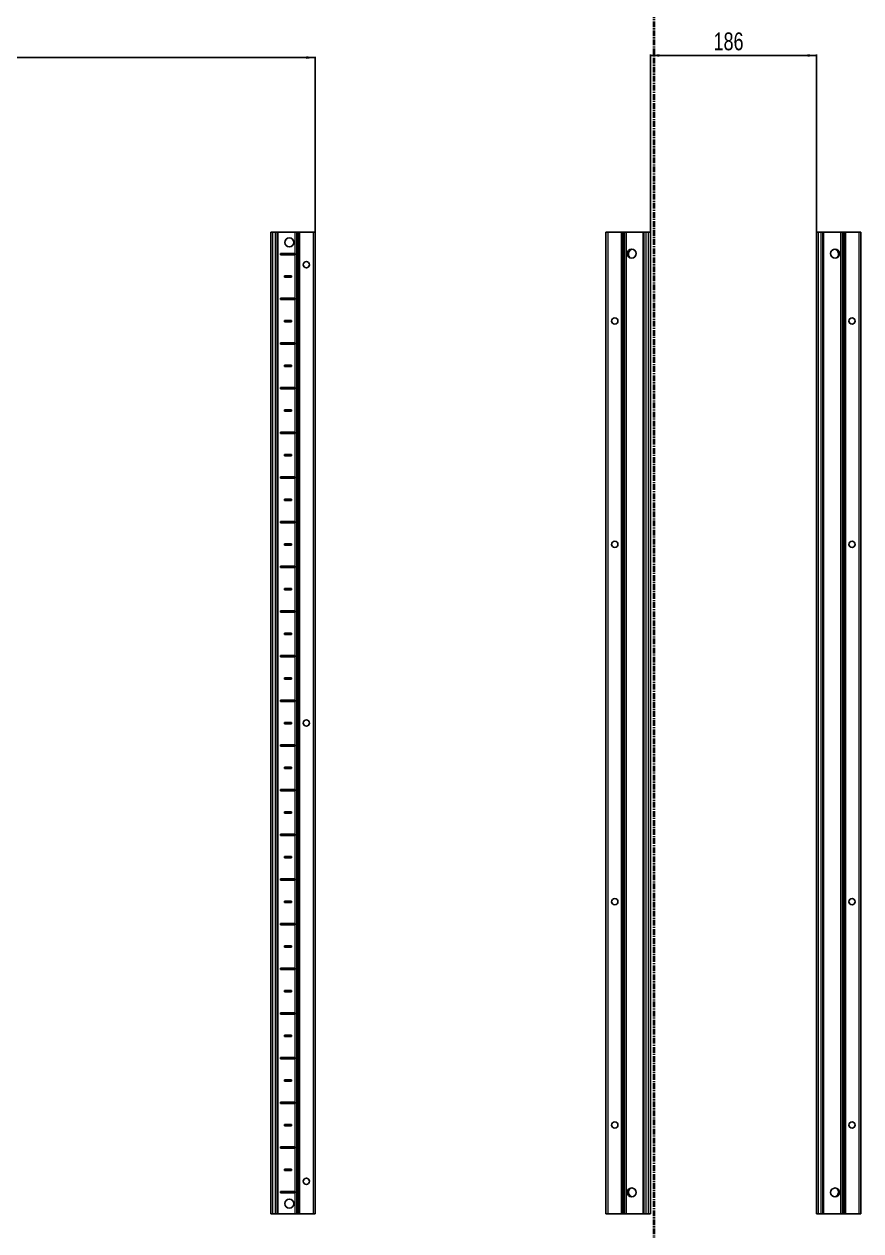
# Model space of a CAD drawing. Header units: millimetres. Extents: x -199 to 3451, y -1547 to 1507.
# Drawn here: x 738 to 1674, y -871 to 480 of the extents above; entities that cross this region are included whole.
import ezdxf

# ---------------------------------------------------------------- set-up
doc = ezdxf.new("R2010")
doc.units = ezdxf.units.MM
doc.linetypes.add('CENTER', pattern=[10.16, 6.35, -1.27, 1.27, -1.27])
doc.layers.add('FORMAT', color=7, linetype='Continuous')
doc.styles.add('SLDTEXTSTYLE0', font='TXT', dxfattribs={"width": 0.75})
doc.dimstyles.new('SLDDIMSTYLE0', dxfattribs={"dimtxt": 20, "dimasz": 10, "dimexe": 0, "dimexo": 0.0625, "dimgap": 5, "dimtad": 2, "dimdec": 1, "dimrnd": 1e-09, "dimzin": 12, "dimdsep": 46, "dimtxsty": 'SLDTEXTSTYLE0', "dimsah": 1, "dimcen": 0.09, "dimadec": 0, "dimazin": 3, "dimtfac": 1, "dimtofl": 0, "dimtmove": 0, "dimatfit": 3, "dimfxl": 0, "dimfrac": 2, "dimtolj": 1, "dimtzin": 12, "dimarcsym": 0})

# ---------------------------------------------------------------- blocks, each defined once
blk = doc.blocks.new('_D_1')
at = {"layer": 'FORMAT'}
for p, q in [((64, 247.2), (64, 443.6)), ((64, 442.6), (1063.4, 442.6)), ((1063.4, 247.2), (1063.4, 443.6))]:
    blk.add_line(p, q, dxfattribs=at)
for points in [[(64, 442.6), (74, 441.1), (74, 444.2)], [(1063.4, 442.6), (1053.4, 444.2), (1053.4, 441.1)]]:
    blk.add_solid(points, dxfattribs=at)
at = {"layer": 'FORMAT', "insert": (530.4, 468.4), "char_height": 20, "attachment_point": 1, "style": 'SLDTEXTSTYLE0'}
blk.add_mtext('999,4', dxfattribs=at)
blk = doc.blocks.new('_D_4')
at = {"layer": 'FORMAT'}
for p, q in [((1438.7, 247.2), (1438.7, 446)), ((1624.7, 247.2), (1624.7, 446)), ((1438.7, 445), (1624.7, 445))]:
    blk.add_line(p, q, dxfattribs=at)
for points in [[(1438.7, 445), (1448.7, 443.5), (1448.7, 446.5)], [(1624.7, 445), (1614.7, 446.5), (1614.7, 443.5)]]:
    blk.add_solid(points, dxfattribs=at)
at = {"layer": 'FORMAT', "insert": (1509.5, 470.8), "char_height": 20, "attachment_point": 1, "style": 'SLDTEXTSTYLE0'}
blk.add_mtext('186', dxfattribs=at)

msp = doc.modelspace()

# ---------------------------------------------------------------- linework, layer by layer
at = {"color": 7, "linetype": 'CENTER', "lineweight": 35}
msp.add_line((1442.38, 1499.09), (1442.38, -1103.67), dxfattribs=at)
at = {"color": 7, "linetype": 'Continuous', "lineweight": 25}
for p, q in [((1013.68, -851.79), (1013.68, 247.21)), ((1013.68, 247.21), (1015.68, 247.21)), ((1015.68, 247.21), (1018.88, 247.21)), ((1018.88, 247.21), (1020.88, 247.21)), ((1020.88, 247.21), (1020.88, -851.79)), ((1020.88, 247.21), (1021.53, 247.21)), ((1021.53, 247.21), (1040.93, 247.21)), ((1040.93, 247.21), (1042.34, 247.21)), ((1042.34, 247.21), (1043.55, 247.21)), ((1043.55, 247.21), (1043.55, -851.79)), ((1043.55, 247.21), (1043.58, 247.21)), ((1043.58, 247.21), (1043.58, -851.79)), ((1043.58, 247.21), (1044.79, 247.21)), ((1044.79, 247.21), (1045.38, 247.21)), ((1045.38, 247.21), (1045.38, -851.79)), ((1045.38, 247.21), (1046.03, 247.21)), ((1046.03, 247.21), (1061.38, 247.21)), ((1061.38, 247.21), (1063.38, 247.21)), ((1063.38, 247.21), (1063.38, -851.79)), ((1388.95, -851.79), (1388.95, 247.21)), ((1388.95, 247.21), (1390.95, 247.21)), ((1390.95, 247.21), (1406.3, 247.21)), ((1406.3, 247.21), (1406.95, 247.21)), ((1406.95, 223.46), (1406.95, 247.21)), ((1406.95, 247.21), (1407.54, 247.21)), ((1407.54, 247.21), (1408.74, 247.21)), ((1408.74, 247.21), (1408.74, -851.79)), ((1408.74, 247.21), (1408.78, 247.21)), ((1408.78, 247.21), (1408.78, -851.79)), ((1408.78, 247.21), (1409.99, 247.21)), ((1409.99, 247.21), (1411.4, 247.21)), ((1411.4, 247.21), (1430.8, 247.21)), ((1430.8, 247.21), (1431.45, 247.21)), ((1431.45, -851.79), (1431.45, 247.21)), ((1431.45, 247.21), (1433.45, 247.21)), ((1433.45, 247.21), (1436.65, 247.21)), ((1436.65, 247.21), (1438.65, 247.21)), ((1438.65, 247.21), (1438.65, -851.79)), ((1624.65, -851.79), (1624.65, 247.21)), ((1624.65, 247.21), (1626.65, 247.21)), ((1629.85, 247.21), (1626.65, 247.21)), ((1629.85, 247.21), (1631.85, 247.21)), ((1631.85, 247.21), (1631.85, -851.79)), ((1631.85, 247.21), (1632.5, 247.21)), ((1651.91, 247.21), (1632.5, 247.21)), ((1651.91, 247.21), (1653.32, 247.21)), ((1654.53, 247.21), (1653.32, 247.21)), ((1654.53, -851.79), (1654.53, 247.21)), ((1654.56, 247.21), (1654.53, 247.21)), ((1654.56, -851.79), (1654.56, 247.21)), ((1655.77, 247.21), (1654.56, 247.21)), ((1655.77, 247.21), (1656.35, 247.21)), ((1656.35, 247.21), (1656.35, 223.46)), ((1656.35, 247.21), (1657, 247.21)), ((1672.35, 247.21), (1657, 247.21)), ((1672.35, 247.21), (1674.35, 247.21)), ((1674.35, 247.21), (1674.35, -851.79)), ((1040.93, 223.46), (1024.53, 223.46)), ((1024.53, 223.46), (1024.53, 221.96)), ((1025.28, 222.71), (1024.53, 223.46)), ((1025.28, 222.71), (1024.53, 221.96)), ((1024.53, 221.96), (1040.93, 221.96)), ((1025.28, 222.71), (1040.78, 222.71)), ((1040.78, 222.71), (1041.42, 223.35)), ((1040.78, 222.71), (1041.42, 222.06)), ((1041.42, 222.06), (1041.42, 223.35)), ((1407.01, 223.35), (1406.95, 223.46)), ((1406.95, 223.46), (1406.95, 221.96)), ((1406.95, 221.96), (1407.01, 222.06)), ((1406.95, 173.46), (1406.95, 221.96)), ((1407.01, 222.06), (1407.01, 223.35)), ((1417, 227.73), (1417, 228.14)), ((1646.3, 228.14), (1646.3, 227.73)), ((1656.35, 223.46), (1656.29, 223.35)), ((1656.29, 223.35), (1656.29, 222.06)), ((1656.29, 222.06), (1656.35, 221.96)), ((1656.35, 221.96), (1656.35, 223.46)), ((1656.35, 221.96), (1656.35, 173.46)), ((1037.03, 198.46), (1029.03, 198.46)), ((1029.03, 198.46), (1029.03, 196.96)), ((1029.78, 197.71), (1029.03, 198.46)), ((1029.78, 197.71), (1029.03, 196.96)), ((1029.03, 196.96), (1037.03, 196.96)), ((1029.78, 197.71), (1036.28, 197.71)), ((1036.28, 197.71), (1037.03, 198.46)), ((1036.28, 197.71), (1037.03, 196.96)), ((1037.03, 196.96), (1037.03, 198.46)), ((1040.93, 173.46), (1024.53, 173.46)), ((1024.53, 173.46), (1024.53, 171.96)), ((1025.28, 172.71), (1024.53, 173.46)), ((1025.28, 172.71), (1024.53, 171.96)), ((1024.53, 171.96), (1040.93, 171.96)), ((1025.28, 172.71), (1040.78, 172.71)), ((1040.78, 172.71), (1041.42, 173.35)), ((1040.78, 172.71), (1041.42, 172.06)), ((1041.42, 172.06), (1041.42, 173.35)), ((1407.01, 173.35), (1406.95, 173.46)), ((1406.95, 173.46), (1406.95, 171.96)), ((1406.95, 171.96), (1407.01, 172.06)), ((1406.95, 123.46), (1406.95, 171.96)), ((1407.01, 172.06), (1407.01, 173.35)), ((1656.35, 173.46), (1656.29, 173.35)), ((1656.29, 173.35), (1656.29, 172.06)), ((1656.29, 172.06), (1656.35, 171.96)), ((1656.35, 171.96), (1656.35, 173.46)), ((1656.35, 171.96), (1656.35, 123.46)), ((1037.03, 148.46), (1029.03, 148.46)), ((1029.03, 148.46), (1029.03, 146.96)), ((1029.78, 147.71), (1029.03, 148.46)), ((1029.78, 147.71), (1029.03, 146.96)), ((1029.03, 146.96), (1037.03, 146.96)), ((1029.78, 147.71), (1036.28, 147.71)), ((1036.28, 147.71), (1037.03, 148.46)), ((1036.28, 147.71), (1037.03, 146.96)), ((1037.03, 146.96), (1037.03, 148.46)), ((1040.93, 123.46), (1024.53, 123.46)), ((1024.53, 123.46), (1024.53, 121.96)), ((1025.28, 122.71), (1024.53, 123.46)), ((1025.28, 122.71), (1024.53, 121.96)), ((1024.53, 121.96), (1040.93, 121.96)), ((1025.28, 122.71), (1040.78, 122.71)), ((1040.78, 122.71), (1041.42, 123.35)), ((1040.78, 122.71), (1041.42, 122.06)), ((1041.42, 122.06), (1041.42, 123.35)), ((1407.01, 123.35), (1406.95, 123.46)), ((1406.95, 123.46), (1406.95, 121.96)), ((1406.95, 121.96), (1407.01, 122.06)), ((1406.95, 73.46), (1406.95, 121.96)), ((1407.01, 122.06), (1407.01, 123.35)), ((1656.35, 123.46), (1656.29, 123.35)), ((1656.29, 123.35), (1656.29, 122.06)), ((1656.29, 122.06), (1656.35, 121.96)), ((1656.35, 121.96), (1656.35, 123.46)), ((1656.35, 121.96), (1656.35, 73.46)), ((1037.03, 98.46), (1029.03, 98.46)), ((1029.03, 98.46), (1029.03, 96.96)), ((1029.78, 97.71), (1029.03, 98.46)), ((1029.78, 97.71), (1029.03, 96.96)), ((1029.03, 96.96), (1037.03, 96.96)), ((1029.78, 97.71), (1036.28, 97.71)), ((1036.28, 97.71), (1037.03, 98.46)), ((1036.28, 97.71), (1037.03, 96.96)), ((1037.03, 96.96), (1037.03, 98.46)), ((1040.93, 73.46), (1024.53, 73.46)), ((1024.53, 73.46), (1024.53, 71.96)), ((1025.28, 72.71), (1024.53, 73.46)), ((1025.28, 72.71), (1024.53, 71.96)), ((1024.53, 71.96), (1040.93, 71.96)), ((1025.28, 72.71), (1040.78, 72.71)), ((1040.78, 72.71), (1041.42, 73.35)), ((1040.78, 72.71), (1041.42, 72.06)), ((1041.42, 72.06), (1041.42, 73.35)), ((1407.01, 73.35), (1406.95, 73.46)), ((1406.95, 73.46), (1406.95, 71.96)), ((1406.95, 71.96), (1407.01, 72.06)), ((1406.95, 23.46), (1406.95, 71.96)), ((1407.01, 72.06), (1407.01, 73.35)), ((1656.35, 73.46), (1656.29, 73.35)), ((1656.29, 73.35), (1656.29, 72.06)), ((1656.29, 72.06), (1656.35, 71.96)), ((1656.35, 71.96), (1656.35, 73.46)), ((1656.35, 71.96), (1656.35, 23.46)), ((1037.03, 48.46), (1029.03, 48.46)), ((1029.03, 48.46), (1029.03, 46.96)), ((1029.78, 47.71), (1029.03, 48.46)), ((1029.78, 47.71), (1029.03, 46.96)), ((1029.03, 46.96), (1037.03, 46.96)), ((1029.78, 47.71), (1036.28, 47.71)), ((1036.28, 47.71), (1037.03, 48.46)), ((1036.28, 47.71), (1037.03, 46.96)), ((1037.03, 46.96), (1037.03, 48.46)), ((1040.93, 23.46), (1024.53, 23.46)), ((1024.53, 23.46), (1024.53, 21.96)), ((1025.28, 22.71), (1024.53, 23.46)), ((1025.28, 22.71), (1024.53, 21.96)), ((1024.53, 21.96), (1040.93, 21.96)), ((1025.28, 22.71), (1040.78, 22.71)), ((1040.78, 22.71), (1041.42, 23.35)), ((1040.78, 22.71), (1041.42, 22.06)), ((1041.42, 22.06), (1041.42, 23.35)), ((1407.01, 23.35), (1406.95, 23.46)), ((1406.95, 23.46), (1406.95, 21.96)), ((1406.95, 21.96), (1407.01, 22.06)), ((1406.95, -26.54), (1406.95, 21.96)), ((1407.01, 22.06), (1407.01, 23.35)), ((1656.35, 23.46), (1656.29, 23.35)), ((1656.29, 23.35), (1656.29, 22.06)), ((1656.29, 22.06), (1656.35, 21.96)), ((1656.35, 21.96), (1656.35, 23.46)), ((1656.35, 21.96), (1656.35, -26.54)), ((1037.03, -1.54), (1029.03, -1.54)), ((1029.03, -1.54), (1029.03, -3.04)), ((1029.78, -2.29), (1029.03, -1.54)), ((1029.78, -2.29), (1029.03, -3.04)), ((1029.03, -3.04), (1037.03, -3.04)), ((1029.78, -2.29), (1036.28, -2.29)), ((1036.28, -2.29), (1037.03, -1.54)), ((1036.28, -2.29), (1037.03, -3.04)), ((1037.03, -3.04), (1037.03, -1.54)), ((1040.93, -26.54), (1024.53, -26.54)), ((1024.53, -26.54), (1024.53, -28.04)), ((1025.28, -27.29), (1024.53, -26.54)), ((1040.78, -27.29), (1041.42, -26.65)), ((1041.42, -27.94), (1041.42, -26.65)), ((1407.01, -26.65), (1406.95, -26.54)), ((1406.95, -26.54), (1406.95, -28.04)), ((1407.01, -27.94), (1407.01, -26.65)), ((1656.35, -26.54), (1656.29, -26.65)), ((1656.29, -26.65), (1656.29, -27.94)), ((1656.35, -28.04), (1656.35, -26.54)), ((1025.28, -27.29), (1024.53, -28.04)), ((1024.53, -28.04), (1040.93, -28.04)), ((1025.28, -27.29), (1040.78, -27.29)), ((1040.78, -27.29), (1041.42, -27.94)), ((1406.95, -28.04), (1407.01, -27.94)), ((1406.95, -76.54), (1406.95, -28.04)), ((1656.29, -27.94), (1656.35, -28.04)), ((1656.35, -28.04), (1656.35, -76.54)), ((1037.03, -51.54), (1029.03, -51.54)), ((1029.03, -51.54), (1029.03, -53.04)), ((1029.78, -52.29), (1029.03, -51.54)), ((1029.78, -52.29), (1029.03, -53.04)), ((1029.03, -53.04), (1037.03, -53.04)), ((1029.78, -52.29), (1036.28, -52.29)), ((1036.28, -52.29), (1037.03, -51.54)), ((1036.28, -52.29), (1037.03, -53.04)), ((1037.03, -53.04), (1037.03, -51.54)), ((1040.93, -76.54), (1024.53, -76.54)), ((1024.53, -76.54), (1024.53, -78.04)), ((1025.28, -77.29), (1024.53, -76.54)), ((1025.28, -77.29), (1024.53, -78.04)), ((1024.53, -78.04), (1040.93, -78.04)), ((1025.28, -77.29), (1040.78, -77.29)), ((1040.78, -77.29), (1041.42, -76.65)), ((1040.78, -77.29), (1041.42, -77.94)), ((1041.42, -77.94), (1041.42, -76.65)), ((1407.01, -76.65), (1406.95, -76.54)), ((1406.95, -76.54), (1406.95, -78.04)), ((1406.95, -78.04), (1407.01, -77.94)), ((1406.95, -126.54), (1406.95, -78.04)), ((1407.01, -77.94), (1407.01, -76.65)), ((1656.35, -76.54), (1656.29, -76.65)), ((1656.29, -76.65), (1656.29, -77.94)), ((1656.29, -77.94), (1656.35, -78.04)), ((1656.35, -78.04), (1656.35, -76.54)), ((1656.35, -78.04), (1656.35, -126.54)), ((1037.03, -101.54), (1029.03, -101.54)), ((1029.03, -101.54), (1029.03, -103.04)), ((1029.78, -102.29), (1029.03, -101.54)), ((1029.78, -102.29), (1029.03, -103.04)), ((1029.03, -103.04), (1037.03, -103.04)), ((1029.78, -102.29), (1036.28, -102.29)), ((1036.28, -102.29), (1037.03, -101.54)), ((1036.28, -102.29), (1037.03, -103.04)), ((1037.03, -103.04), (1037.03, -101.54)), ((1040.93, -126.54), (1024.53, -126.54)), ((1024.53, -126.54), (1024.53, -128.04)), ((1025.28, -127.29), (1024.53, -126.54)), ((1025.28, -127.29), (1024.53, -128.04)), ((1024.53, -128.04), (1040.93, -128.04)), ((1025.28, -127.29), (1040.78, -127.29)), ((1040.78, -127.29), (1041.42, -126.65)), ((1040.78, -127.29), (1041.42, -127.94)), ((1041.42, -127.94), (1041.42, -126.65)), ((1407.01, -126.65), (1406.95, -126.54)), ((1406.95, -126.54), (1406.95, -128.04)), ((1406.95, -128.04), (1407.01, -127.94)), ((1406.95, -176.54), (1406.95, -128.04)), ((1407.01, -127.94), (1407.01, -126.65)), ((1656.35, -126.54), (1656.29, -126.65)), ((1656.29, -126.65), (1656.29, -127.94)), ((1656.29, -127.94), (1656.35, -128.04)), ((1656.35, -128.04), (1656.35, -126.54)), ((1656.35, -128.04), (1656.35, -176.54)), ((1037.03, -151.54), (1029.03, -151.54)), ((1029.03, -151.54), (1029.03, -153.04)), ((1029.78, -152.29), (1029.03, -151.54)), ((1029.78, -152.29), (1029.03, -153.04)), ((1029.03, -153.04), (1037.03, -153.04)), ((1029.78, -152.29), (1036.28, -152.29)), ((1036.28, -152.29), (1037.03, -151.54)), ((1036.28, -152.29), (1037.03, -153.04)), ((1037.03, -153.04), (1037.03, -151.54)), ((1040.93, -176.54), (1024.53, -176.54)), ((1024.53, -176.54), (1024.53, -178.04)), ((1025.28, -177.29), (1024.53, -176.54)), ((1025.28, -177.29), (1024.53, -178.04)), ((1024.53, -178.04), (1040.93, -178.04)), ((1025.28, -177.29), (1040.78, -177.29)), ((1040.78, -177.29), (1041.42, -176.65)), ((1040.78, -177.29), (1041.42, -177.94)), ((1041.42, -177.94), (1041.42, -176.65)), ((1407.01, -176.65), (1406.95, -176.54)), ((1406.95, -176.54), (1406.95, -178.04)), ((1406.95, -178.04), (1407.01, -177.94)), ((1406.95, -226.54), (1406.95, -178.04)), ((1407.01, -177.94), (1407.01, -176.65)), ((1656.35, -176.54), (1656.29, -176.65)), ((1656.29, -176.65), (1656.29, -177.94)), ((1656.29, -177.94), (1656.35, -178.04)), ((1656.35, -178.04), (1656.35, -176.54)), ((1656.35, -178.04), (1656.35, -226.54)), ((1037.03, -201.54), (1029.03, -201.54)), ((1029.03, -201.54), (1029.03, -203.04)), ((1029.78, -202.29), (1029.03, -201.54)), ((1029.78, -202.29), (1029.03, -203.04)), ((1029.78, -202.29), (1036.28, -202.29)), ((1036.28, -202.29), (1037.03, -201.54)), ((1036.28, -202.29), (1037.03, -203.04)), ((1037.03, -203.04), (1037.03, -201.54)), ((1029.03, -203.04), (1037.03, -203.04)), ((1040.93, -226.54), (1024.53, -226.54)), ((1024.53, -226.54), (1024.53, -228.04)), ((1025.28, -227.29), (1024.53, -226.54)), ((1025.28, -227.29), (1024.53, -228.04)), ((1024.53, -228.04), (1040.93, -228.04)), ((1025.28, -227.29), (1040.78, -227.29)), ((1040.78, -227.29), (1041.42, -226.65)), ((1040.78, -227.29), (1041.42, -227.94)), ((1041.42, -227.94), (1041.42, -226.65)), ((1407.01, -226.65), (1406.95, -226.54)), ((1406.95, -226.54), (1406.95, -228.04)), ((1406.95, -228.04), (1407.01, -227.94)), ((1406.95, -276.54), (1406.95, -228.04)), ((1407.01, -227.94), (1407.01, -226.65)), ((1656.35, -226.54), (1656.29, -226.65)), ((1656.29, -226.65), (1656.29, -227.94)), ((1656.29, -227.94), (1656.35, -228.04)), ((1656.35, -228.04), (1656.35, -226.54)), ((1656.35, -228.04), (1656.35, -276.54)), ((1037.03, -251.54), (1029.03, -251.54)), ((1029.03, -251.54), (1029.03, -253.04)), ((1029.78, -252.29), (1029.03, -251.54)), ((1029.78, -252.29), (1029.03, -253.04)), ((1029.03, -253.04), (1037.03, -253.04)), ((1029.78, -252.29), (1036.28, -252.29)), ((1036.28, -252.29), (1037.03, -251.54)), ((1036.28, -252.29), (1037.03, -253.04)), ((1037.03, -253.04), (1037.03, -251.54)), ((1040.93, -276.54), (1024.53, -276.54)), ((1024.53, -276.54), (1024.53, -278.04)), ((1025.28, -277.29), (1024.53, -276.54)), ((1025.28, -277.29), (1024.53, -278.04)), ((1024.53, -278.04), (1040.93, -278.04)), ((1025.28, -277.29), (1040.78, -277.29)), ((1040.78, -277.29), (1041.42, -276.65)), ((1040.78, -277.29), (1041.42, -277.94)), ((1041.42, -277.94), (1041.42, -276.65)), ((1407.01, -276.65), (1406.95, -276.54)), ((1406.95, -276.54), (1406.95, -278.04)), ((1406.95, -278.04), (1407.01, -277.94)), ((1406.95, -326.54), (1406.95, -278.04)), ((1407.01, -277.94), (1407.01, -276.65)), ((1656.35, -276.54), (1656.29, -276.65)), ((1656.29, -276.65), (1656.29, -277.94)), ((1656.29, -277.94), (1656.35, -278.04)), ((1656.35, -278.04), (1656.35, -276.54)), ((1656.35, -278.04), (1656.35, -326.54)), ((1037.03, -301.54), (1029.03, -301.54)), ((1029.03, -301.54), (1029.03, -303.04)), ((1029.78, -302.29), (1029.03, -301.54)), ((1029.78, -302.29), (1029.03, -303.04)), ((1029.03, -303.04), (1037.03, -303.04)), ((1029.78, -302.29), (1036.28, -302.29)), ((1036.28, -302.29), (1037.03, -301.54)), ((1036.28, -302.29), (1037.03, -303.04)), ((1037.03, -303.04), (1037.03, -301.54)), ((1040.93, -326.54), (1024.53, -326.54)), ((1024.53, -326.54), (1024.53, -328.04)), ((1025.28, -327.29), (1024.53, -326.54)), ((1025.28, -327.29), (1024.53, -328.04)), ((1024.53, -328.04), (1040.93, -328.04)), ((1025.28, -327.29), (1040.78, -327.29)), ((1040.78, -327.29), (1041.42, -326.65)), ((1040.78, -327.29), (1041.42, -327.94)), ((1041.42, -327.94), (1041.42, -326.65)), ((1407.01, -326.65), (1406.95, -326.54)), ((1406.95, -326.54), (1406.95, -328.04)), ((1406.95, -328.04), (1407.01, -327.94)), ((1406.95, -376.54), (1406.95, -328.04)), ((1407.01, -327.94), (1407.01, -326.65)), ((1656.35, -326.54), (1656.29, -326.65)), ((1656.29, -326.65), (1656.29, -327.94)), ((1656.29, -327.94), (1656.35, -328.04)), ((1656.35, -328.04), (1656.35, -326.54)), ((1656.35, -328.04), (1656.35, -376.54)), ((1037.03, -351.54), (1029.03, -351.54)), ((1029.03, -351.54), (1029.03, -353.04)), ((1029.78, -352.29), (1029.03, -351.54)), ((1029.78, -352.29), (1029.03, -353.04)), ((1029.03, -353.04), (1037.03, -353.04)), ((1029.78, -352.29), (1036.28, -352.29)), ((1036.28, -352.29), (1037.03, -351.54)), ((1036.28, -352.29), (1037.03, -353.04)), ((1037.03, -353.04), (1037.03, -351.54)), ((1040.93, -376.54), (1024.53, -376.54)), ((1024.53, -376.54), (1024.53, -378.04)), ((1025.28, -377.29), (1024.53, -376.54)), ((1025.28, -377.29), (1024.53, -378.04)), ((1024.53, -378.04), (1040.93, -378.04)), ((1025.28, -377.29), (1040.78, -377.29)), ((1040.78, -377.29), (1041.42, -376.65)), ((1040.78, -377.29), (1041.42, -377.94)), ((1041.42, -377.94), (1041.42, -376.65)), ((1407.01, -376.65), (1406.95, -376.54)), ((1406.95, -376.54), (1406.95, -378.04)), ((1406.95, -378.04), (1407.01, -377.94)), ((1406.95, -426.54), (1406.95, -378.04)), ((1407.01, -377.94), (1407.01, -376.65)), ((1656.35, -376.54), (1656.29, -376.65)), ((1656.29, -376.65), (1656.29, -377.94)), ((1656.29, -377.94), (1656.35, -378.04)), ((1656.35, -378.04), (1656.35, -376.54)), ((1656.35, -378.04), (1656.35, -426.54)), ((1037.03, -401.54), (1029.03, -401.54)), ((1029.03, -401.54), (1029.03, -403.04)), ((1029.78, -402.29), (1029.03, -401.54)), ((1029.78, -402.29), (1029.03, -403.04)), ((1029.03, -403.04), (1037.03, -403.04)), ((1029.78, -402.29), (1036.28, -402.29)), ((1036.28, -402.29), (1037.03, -401.54)), ((1036.28, -402.29), (1037.03, -403.04)), ((1037.03, -403.04), (1037.03, -401.54)), ((1040.93, -426.54), (1024.53, -426.54)), ((1024.53, -426.54), (1024.53, -428.04)), ((1025.28, -427.29), (1024.53, -426.54)), ((1025.28, -427.29), (1024.53, -428.04)), ((1024.53, -428.04), (1040.93, -428.04)), ((1025.28, -427.29), (1040.78, -427.29)), ((1040.78, -427.29), (1041.42, -426.65)), ((1040.78, -427.29), (1041.42, -427.94)), ((1041.42, -427.94), (1041.42, -426.65)), ((1407.01, -426.65), (1406.95, -426.54)), ((1406.95, -426.54), (1406.95, -428.04)), ((1406.95, -428.04), (1407.01, -427.94)), ((1406.95, -476.54), (1406.95, -428.04)), ((1407.01, -427.94), (1407.01, -426.65)), ((1656.35, -426.54), (1656.29, -426.65)), ((1656.29, -426.65), (1656.29, -427.94)), ((1656.29, -427.94), (1656.35, -428.04)), ((1656.35, -428.04), (1656.35, -426.54)), ((1656.35, -428.04), (1656.35, -476.54)), ((1037.03, -451.54), (1029.03, -451.54)), ((1029.03, -451.54), (1029.03, -453.04)), ((1029.78, -452.29), (1029.03, -451.54)), ((1029.78, -452.29), (1029.03, -453.04)), ((1029.03, -453.04), (1037.03, -453.04)), ((1029.78, -452.29), (1036.28, -452.29)), ((1036.28, -452.29), (1037.03, -451.54)), ((1036.28, -452.29), (1037.03, -453.04)), ((1037.03, -453.04), (1037.03, -451.54)), ((1040.93, -476.54), (1024.53, -476.54)), ((1024.53, -476.54), (1024.53, -478.04)), ((1025.28, -477.29), (1024.53, -476.54)), ((1025.28, -477.29), (1024.53, -478.04)), ((1024.53, -478.04), (1040.93, -478.04)), ((1025.28, -477.29), (1040.78, -477.29)), ((1040.78, -477.29), (1041.42, -476.65)), ((1040.78, -477.29), (1041.42, -477.94)), ((1041.42, -477.94), (1041.42, -476.65)), ((1407.01, -476.65), (1406.95, -476.54)), ((1406.95, -476.54), (1406.95, -478.04)), ((1406.95, -478.04), (1407.01, -477.94)), ((1406.95, -526.54), (1406.95, -478.04)), ((1407.01, -477.94), (1407.01, -476.65)), ((1656.35, -476.54), (1656.29, -476.65)), ((1656.29, -476.65), (1656.29, -477.94)), ((1656.29, -477.94), (1656.35, -478.04)), ((1656.35, -478.04), (1656.35, -476.54)), ((1656.35, -478.04), (1656.35, -526.54)), ((1037.03, -501.54), (1029.03, -501.54)), ((1029.03, -501.54), (1029.03, -503.04)), ((1029.78, -502.29), (1029.03, -501.54)), ((1029.78, -502.29), (1029.03, -503.04)), ((1029.03, -503.04), (1037.03, -503.04)), ((1029.78, -502.29), (1036.28, -502.29)), ((1036.28, -502.29), (1037.03, -501.54)), ((1036.28, -502.29), (1037.03, -503.04)), ((1037.03, -503.04), (1037.03, -501.54)), ((1040.93, -526.54), (1024.53, -526.54)), ((1024.53, -526.54), (1024.53, -528.04)), ((1025.28, -527.29), (1024.53, -526.54)), ((1040.78, -527.29), (1041.42, -526.65)), ((1041.42, -527.94), (1041.42, -526.65)), ((1407.01, -526.65), (1406.95, -526.54)), ((1406.95, -526.54), (1406.95, -528.04)), ((1407.01, -527.94), (1407.01, -526.65)), ((1656.35, -526.54), (1656.29, -526.65)), ((1656.29, -526.65), (1656.29, -527.94)), ((1656.35, -528.04), (1656.35, -526.54)), ((1025.28, -527.29), (1024.53, -528.04)), ((1024.53, -528.04), (1040.93, -528.04)), ((1025.28, -527.29), (1040.78, -527.29)), ((1040.78, -527.29), (1041.42, -527.94)), ((1406.95, -528.04), (1407.01, -527.94)), ((1406.95, -576.54), (1406.95, -528.04)), ((1656.29, -527.94), (1656.35, -528.04)), ((1656.35, -528.04), (1656.35, -576.54)), ((1037.03, -551.54), (1029.03, -551.54)), ((1029.03, -551.54), (1029.03, -553.04)), ((1029.78, -552.29), (1029.03, -551.54)), ((1029.78, -552.29), (1029.03, -553.04)), ((1029.03, -553.04), (1037.03, -553.04)), ((1029.78, -552.29), (1036.28, -552.29)), ((1036.28, -552.29), (1037.03, -551.54)), ((1036.28, -552.29), (1037.03, -553.04)), ((1037.03, -553.04), (1037.03, -551.54)), ((1040.93, -576.54), (1024.53, -576.54)), ((1024.53, -576.54), (1024.53, -578.04)), ((1025.28, -577.29), (1024.53, -576.54)), ((1025.28, -577.29), (1024.53, -578.04)), ((1024.53, -578.04), (1040.93, -578.04)), ((1025.28, -577.29), (1040.78, -577.29)), ((1040.78, -577.29), (1041.42, -576.65)), ((1040.78, -577.29), (1041.42, -577.94)), ((1041.42, -577.94), (1041.42, -576.65)), ((1407.01, -576.65), (1406.95, -576.54)), ((1406.95, -576.54), (1406.95, -578.04)), ((1406.95, -578.04), (1407.01, -577.94)), ((1406.95, -626.54), (1406.95, -578.04)), ((1407.01, -577.94), (1407.01, -576.65)), ((1656.35, -576.54), (1656.29, -576.65)), ((1656.29, -576.65), (1656.29, -577.94)), ((1656.29, -577.94), (1656.35, -578.04)), ((1656.35, -578.04), (1656.35, -576.54)), ((1656.35, -578.04), (1656.35, -626.54)), ((1037.03, -601.54), (1029.03, -601.54)), ((1029.03, -601.54), (1029.03, -603.04)), ((1029.78, -602.29), (1029.03, -601.54)), ((1029.78, -602.29), (1029.03, -603.04)), ((1029.03, -603.04), (1037.03, -603.04)), ((1029.78, -602.29), (1036.28, -602.29)), ((1036.28, -602.29), (1037.03, -601.54)), ((1036.28, -602.29), (1037.03, -603.04)), ((1037.03, -603.04), (1037.03, -601.54)), ((1040.93, -626.54), (1024.53, -626.54)), ((1024.53, -626.54), (1024.53, -628.04)), ((1025.28, -627.29), (1024.53, -626.54)), ((1025.28, -627.29), (1024.53, -628.04)), ((1024.53, -628.04), (1040.93, -628.04)), ((1025.28, -627.29), (1040.78, -627.29)), ((1040.78, -627.29), (1041.42, -626.65)), ((1040.78, -627.29), (1041.42, -627.94)), ((1041.42, -627.94), (1041.42, -626.65)), ((1407.01, -626.65), (1406.95, -626.54)), ((1406.95, -626.54), (1406.95, -628.04)), ((1406.95, -628.04), (1407.01, -627.94)), ((1406.95, -676.54), (1406.95, -628.04)), ((1407.01, -627.94), (1407.01, -626.65)), ((1656.35, -626.54), (1656.29, -626.65)), ((1656.29, -626.65), (1656.29, -627.94)), ((1656.29, -627.94), (1656.35, -628.04)), ((1656.35, -628.04), (1656.35, -626.54)), ((1656.35, -628.04), (1656.35, -676.54)), ((1037.03, -651.54), (1029.03, -651.54)), ((1029.03, -651.54), (1029.03, -653.04)), ((1029.78, -652.29), (1029.03, -651.54)), ((1029.78, -652.29), (1029.03, -653.04)), ((1029.03, -653.04), (1037.03, -653.04)), ((1029.78, -652.29), (1036.28, -652.29)), ((1036.28, -652.29), (1037.03, -651.54)), ((1036.28, -652.29), (1037.03, -653.04)), ((1037.03, -653.04), (1037.03, -651.54)), ((1040.93, -676.54), (1024.53, -676.54)), ((1024.53, -676.54), (1024.53, -678.04)), ((1025.28, -677.29), (1024.53, -676.54)), ((1025.28, -677.29), (1024.53, -678.04)), ((1024.53, -678.04), (1040.93, -678.04)), ((1025.28, -677.29), (1040.78, -677.29)), ((1040.78, -677.29), (1041.42, -676.65)), ((1040.78, -677.29), (1041.42, -677.94)), ((1041.42, -677.94), (1041.42, -676.65)), ((1407.01, -676.65), (1406.95, -676.54)), ((1406.95, -676.54), (1406.95, -678.04)), ((1406.95, -678.04), (1407.01, -677.94)), ((1406.95, -726.54), (1406.95, -678.04)), ((1407.01, -677.94), (1407.01, -676.65)), ((1656.35, -676.54), (1656.29, -676.65)), ((1656.29, -676.65), (1656.29, -677.94)), ((1656.29, -677.94), (1656.35, -678.04)), ((1656.35, -678.04), (1656.35, -676.54)), ((1656.35, -678.04), (1656.35, -726.54)), ((1037.03, -701.54), (1029.03, -701.54)), ((1029.03, -701.54), (1029.03, -703.04)), ((1029.78, -702.29), (1029.03, -701.54)), ((1029.78, -702.29), (1029.03, -703.04)), ((1029.78, -702.29), (1036.28, -702.29)), ((1036.28, -702.29), (1037.03, -701.54)), ((1036.28, -702.29), (1037.03, -703.04)), ((1037.03, -703.04), (1037.03, -701.54)), ((1029.03, -703.04), (1037.03, -703.04)), ((1040.93, -726.54), (1024.53, -726.54)), ((1024.53, -726.54), (1024.53, -728.04)), ((1025.28, -727.29), (1024.53, -726.54)), ((1025.28, -727.29), (1024.53, -728.04)), ((1024.53, -728.04), (1040.93, -728.04)), ((1025.28, -727.29), (1040.78, -727.29)), ((1040.78, -727.29), (1041.42, -726.65)), ((1040.78, -727.29), (1041.42, -727.94)), ((1041.42, -727.94), (1041.42, -726.65)), ((1407.01, -726.65), (1406.95, -726.54)), ((1406.95, -726.54), (1406.95, -728.04)), ((1406.95, -728.04), (1407.01, -727.94)), ((1406.95, -776.54), (1406.95, -728.04)), ((1407.01, -727.94), (1407.01, -726.65)), ((1656.35, -726.54), (1656.29, -726.65)), ((1656.29, -726.65), (1656.29, -727.94)), ((1656.29, -727.94), (1656.35, -728.04)), ((1656.35, -728.04), (1656.35, -726.54)), ((1656.35, -728.04), (1656.35, -776.54)), ((1029.03, -751.54), (1029.03, -753.04)), ((1037.03, -751.54), (1029.03, -751.54)), ((1029.78, -752.29), (1029.03, -751.54)), ((1029.78, -752.29), (1029.03, -753.04)), ((1029.03, -753.04), (1037.03, -753.04)), ((1029.78, -752.29), (1036.28, -752.29)), ((1036.28, -752.29), (1037.03, -751.54)), ((1036.28, -752.29), (1037.03, -753.04)), ((1037.03, -753.04), (1037.03, -751.54)), ((1040.93, -776.54), (1024.53, -776.54)), ((1024.53, -776.54), (1024.53, -778.04)), ((1025.28, -777.29), (1024.53, -776.54)), ((1025.28, -777.29), (1024.53, -778.04)), ((1024.53, -778.04), (1040.93, -778.04)), ((1025.28, -777.29), (1040.78, -777.29)), ((1040.78, -777.29), (1041.42, -776.65)), ((1040.78, -777.29), (1041.42, -777.94)), ((1041.42, -777.94), (1041.42, -776.65)), ((1407.01, -776.65), (1406.95, -776.54)), ((1406.95, -776.54), (1406.95, -778.04)), ((1406.95, -778.04), (1407.01, -777.94)), ((1406.95, -826.54), (1406.95, -778.04)), ((1407.01, -777.94), (1407.01, -776.65)), ((1656.35, -776.54), (1656.29, -776.65)), ((1656.29, -776.65), (1656.29, -777.94)), ((1656.29, -777.94), (1656.35, -778.04)), ((1656.35, -778.04), (1656.35, -776.54)), ((1656.35, -778.04), (1656.35, -826.54)), ((1029.03, -801.54), (1029.03, -803.04)), ((1037.03, -801.54), (1029.03, -801.54)), ((1029.78, -802.29), (1029.03, -801.54)), ((1029.78, -802.29), (1029.03, -803.04)), ((1029.03, -803.04), (1037.03, -803.04)), ((1029.78, -802.29), (1036.28, -802.29)), ((1036.28, -802.29), (1037.03, -801.54)), ((1036.28, -802.29), (1037.03, -803.04)), ((1037.03, -803.04), (1037.03, -801.54)), ((1040.93, -826.54), (1024.53, -826.54)), ((1024.53, -826.54), (1024.53, -828.04)), ((1025.28, -827.29), (1024.53, -826.54)), ((1025.28, -827.29), (1024.53, -828.04)), ((1024.53, -828.04), (1040.93, -828.04)), ((1025.28, -827.29), (1040.78, -827.29)), ((1040.78, -827.29), (1041.42, -826.65)), ((1040.78, -827.29), (1041.42, -827.94)), ((1041.42, -827.94), (1041.42, -826.65)), ((1407.01, -826.65), (1406.95, -826.54)), ((1406.95, -826.54), (1406.95, -828.04)), ((1406.95, -828.04), (1407.01, -827.94)), ((1406.95, -851.79), (1406.95, -828.04)), ((1407.01, -827.94), (1407.01, -826.65)), ((1417, -832.73), (1417, -832.32)), ((1646.3, -832.32), (1646.3, -832.73)), ((1656.35, -826.54), (1656.29, -826.65)), ((1656.29, -826.65), (1656.29, -827.94)), ((1656.29, -827.94), (1656.35, -828.04)), ((1656.35, -828.04), (1656.35, -826.54)), ((1656.35, -828.04), (1656.35, -851.79)), ((1015.68, -851.79), (1013.68, -851.79)), ((1015.68, -851.79), (1018.88, -851.79)), ((1020.88, -851.79), (1018.88, -851.79)), ((1021.53, -851.79), (1020.88, -851.79)), ((1021.53, -851.79), (1040.93, -851.79)), ((1042.34, -851.79), (1040.93, -851.79)), ((1042.34, -851.79), (1043.55, -851.79)), ((1043.55, -851.79), (1043.58, -851.79)), ((1043.58, -851.79), (1044.79, -851.79)), ((1045.38, -851.79), (1044.79, -851.79)), ((1046.03, -851.79), (1045.38, -851.79)), ((1046.03, -851.79), (1061.38, -851.79)), ((1063.38, -851.79), (1061.38, -851.79)), ((1390.95, -851.79), (1388.95, -851.79)), ((1390.95, -851.79), (1406.3, -851.79)), ((1406.95, -851.79), (1406.3, -851.79)), ((1407.54, -851.79), (1406.95, -851.79)), ((1407.54, -851.79), (1408.74, -851.79)), ((1408.74, -851.79), (1408.78, -851.79)), ((1408.78, -851.79), (1409.99, -851.79)), ((1411.4, -851.79), (1409.99, -851.79)), ((1411.4, -851.79), (1430.8, -851.79)), ((1431.45, -851.79), (1430.8, -851.79)), ((1433.45, -851.79), (1431.45, -851.79)), ((1433.45, -851.79), (1436.65, -851.79)), ((1438.65, -851.79), (1436.65, -851.79)), ((1626.65, -851.79), (1624.65, -851.79)), ((1629.85, -851.79), (1626.65, -851.79)), ((1631.85, -851.79), (1629.85, -851.79)), ((1632.5, -851.79), (1631.85, -851.79)), ((1651.91, -851.79), (1632.5, -851.79)), ((1653.32, -851.79), (1651.91, -851.79)), ((1654.53, -851.79), (1653.32, -851.79)), ((1654.56, -851.79), (1654.53, -851.79)), ((1655.77, -851.79), (1654.56, -851.79)), ((1656.35, -851.79), (1655.77, -851.79)), ((1657, -851.79), (1656.35, -851.79)), ((1672.35, -851.79), (1657, -851.79)), ((1674.35, -851.79), (1672.35, -851.79))]:
    msp.add_line(p, q, dxfattribs=at)
at = {"color": 8, "linetype": 'Continuous', "lineweight": 18}
for p, q in [((1015.68, 247.21), (1015.68, -851.79)), ((1018.88, -851.79), (1018.88, 247.21)), ((1021.53, 247.21), (1021.53, -851.79)), ((1040.93, 223.46), (1040.93, 247.21)), ((1042.34, 247.21), (1042.34, -851.79)), ((1044.79, -851.79), (1044.79, 247.21)), ((1046.03, 247.21), (1046.03, -851.79)), ((1061.38, -851.79), (1061.38, 247.21)), ((1390.95, 247.21), (1390.95, -851.79)), ((1406.3, -851.79), (1406.3, 247.21)), ((1407.54, 247.21), (1407.54, -851.79)), ((1409.99, -851.79), (1409.99, 247.21)), ((1411.4, 247.21), (1411.4, -851.79)), ((1430.8, -851.79), (1430.8, 247.21)), ((1433.45, 247.21), (1433.45, -851.79)), ((1436.65, -851.79), (1436.65, 247.21)), ((1626.65, 247.21), (1626.65, -851.79)), ((1629.85, -851.79), (1629.85, 247.21)), ((1632.5, 247.21), (1632.5, -851.79)), ((1651.91, -851.79), (1651.91, 247.21)), ((1653.32, 247.21), (1653.32, -851.79)), ((1655.77, -851.79), (1655.77, 247.21)), ((1657, 247.21), (1657, -851.79)), ((1672.35, -851.79), (1672.35, 247.21)), ((1040.93, 173.46), (1040.93, 221.96)), ((1040.93, 123.46), (1040.93, 171.96)), ((1040.93, 73.46), (1040.93, 121.96)), ((1040.93, 23.46), (1040.93, 71.96)), ((1040.93, -26.54), (1040.93, 21.96)), ((1040.93, -76.54), (1040.93, -28.04)), ((1040.93, -126.54), (1040.93, -78.04)), ((1040.93, -176.54), (1040.93, -128.04)), ((1040.93, -226.54), (1040.93, -178.04)), ((1040.93, -276.54), (1040.93, -228.04)), ((1040.93, -326.54), (1040.93, -278.04)), ((1040.93, -376.54), (1040.93, -328.04)), ((1040.93, -426.54), (1040.93, -378.04)), ((1040.93, -476.54), (1040.93, -428.04)), ((1040.93, -526.54), (1040.93, -478.04)), ((1040.93, -576.54), (1040.93, -528.04)), ((1040.93, -626.54), (1040.93, -578.04)), ((1040.93, -676.54), (1040.93, -628.04)), ((1040.93, -726.54), (1040.93, -678.04)), ((1040.93, -776.54), (1040.93, -728.04)), ((1040.93, -826.54), (1040.93, -778.04)), ((1040.93, -851.79), (1040.93, -828.04))]:
    msp.add_line(p, q, dxfattribs=at)
at = {"color": 7, "linetype": 'Continuous', "lineweight": 25}
for centre, radius in [((1034.53, 235.71), 5), ((1417.8, 223.21), 5), ((1645.5, 223.21), 5), ((1053.53, 210.71), 3.5), ((1398.85, 147.71), 3.5), ((1664.45, 147.71), 3.5), ((1398.85, -102.29), 3.5), ((1664.45, -102.29), 3.5), ((1053.53, -302.29), 3.5), ((1398.85, -502.29), 3.5), ((1664.45, -502.29), 3.5), ((1398.85, -752.29), 3.5), ((1664.45, -752.29), 3.5), ((1053.53, -815.29), 3.5), ((1417.8, -827.79), 5), ((1645.5, -827.79), 5), ((1034.53, -840.29), 5)]:
    msp.add_circle(centre, radius, dxfattribs=at)
for centre, radius, start, end in [((1419.3, 222.71), 5.25, 119.14074, 233.81086), ((1416.5, 227.73), 0.5, 299.14074, 0), ((1646.8, 227.73), 0.5, 180, 240.85926), ((1644, 222.71), 5.25, 306.18912, 60.85926), ((1419.3, -827.29), 5.25, 126.18914, 240.85926), ((1644, -827.29), 5.25, 299.14074, 53.81086), ((1416.5, -832.32), 0.5, 0, 60.85926), ((1646.8, -832.32), 0.5, 119.14074, 180)]:
    msp.add_arc(centre, radius, start, end, dxfattribs=at)
for centre, start_param, end_param in [((1040.93, 219.99), 6.0349159, 6.2831853), ((1040.93, 225.42), 3.1415927, 3.389862), ((1040.93, 169.99), 6.0349159, 6.2831853), ((1040.93, 175.42), 3.1415927, 3.389862), ((1040.93, 119.99), 6.0349159, 6.2831853), ((1040.93, 125.42), 3.1415927, 3.389862), ((1040.93, 69.99), 6.0349159, 6.2831853), ((1040.93, 75.42), 3.1415927, 3.389862), ((1040.93, 19.99), 6.0349159, 6.2831853), ((1040.93, 25.42), 3.1415927, 3.389862), ((1040.93, -30.01), 6.0349159, 6.2831853), ((1040.93, -24.58), 3.1415927, 3.389862), ((1040.93, -80.01), 6.0349159, 6.2831853), ((1040.93, -74.58), 3.1415927, 3.389862), ((1040.93, -130.01), 6.0349159, 6.2831853), ((1040.93, -124.58), 3.1415927, 3.389862), ((1040.93, -180.01), 6.0349159, 6.2831853), ((1040.93, -174.58), 3.1415927, 3.389862), ((1040.93, -230.01), 6.0349159, 6.2831853), ((1040.93, -224.58), 3.1415927, 3.389862), ((1040.93, -280.01), 6.0349159, 6.2831853), ((1040.93, -274.58), 3.1415927, 3.389862), ((1040.93, -330.01), 6.0349159, 6.2831853), ((1040.93, -324.58), 3.1415927, 3.389862), ((1040.93, -380.01), 6.0349159, 6.2831853), ((1040.93, -374.58), 3.1415927, 3.389862), ((1040.93, -430.01), 6.0349159, 6.2831853), ((1040.93, -424.58), 3.1415927, 3.389862), ((1040.93, -480.01), 6.0349159, 6.2831853), ((1040.93, -474.58), 3.1415927, 3.389862), ((1040.93, -530.01), 6.0349159, 6.2831853), ((1040.93, -524.58), 3.1415927, 3.389862), ((1040.93, -580.01), 6.0349159, 6.2831853), ((1040.93, -574.58), 3.1415927, 3.389862), ((1040.93, -630.01), 6.0349159, 6.2831853), ((1040.93, -624.58), 3.1415927, 3.389862), ((1040.93, -680.01), 6.0349159, 6.2831853), ((1040.93, -674.58), 3.1415927, 3.389862), ((1040.93, -730.01), 6.0349159, 6.2831853), ((1040.93, -724.58), 3.1415927, 3.389862), ((1040.93, -780.01), 6.0349159, 6.2831853), ((1040.93, -774.58), 3.1415927, 3.389862), ((1040.93, -830.01), 6.0349159, 6.2831853), ((1040.93, -824.58), 3.1415927, 3.389862)]:
    msp.add_ellipse(centre, major_axis=(0, 3.46), ratio=0.5773503, start_param=start_param, end_param=end_param, dxfattribs=at)

# ---------------------------------------------------------------- dimensions: what is measured, and where the dimension line sits
at = {"layer": 'FORMAT'}
for base, p1, p2, picture, middle in [((1063.38, 442.62), (63.98, 247.21), (1063.38, 247.21), '_D_1', (563.68, 442.62)), ((1624.65, 445), (1438.65, 247.21), (1624.65, 247.21), '_D_4', (1531.65, 445))]:
    dim = msp.add_linear_dim(base=base, p1=p1, p2=p2, angle=0, dimstyle='SLDDIMSTYLE0', dxfattribs=at)
    dim.commit()
    dim.dimension.update_dxf_attribs({"geometry": picture, "text_midpoint": middle, "dimtype": 160})

doc.saveas('drawing.dxf')
